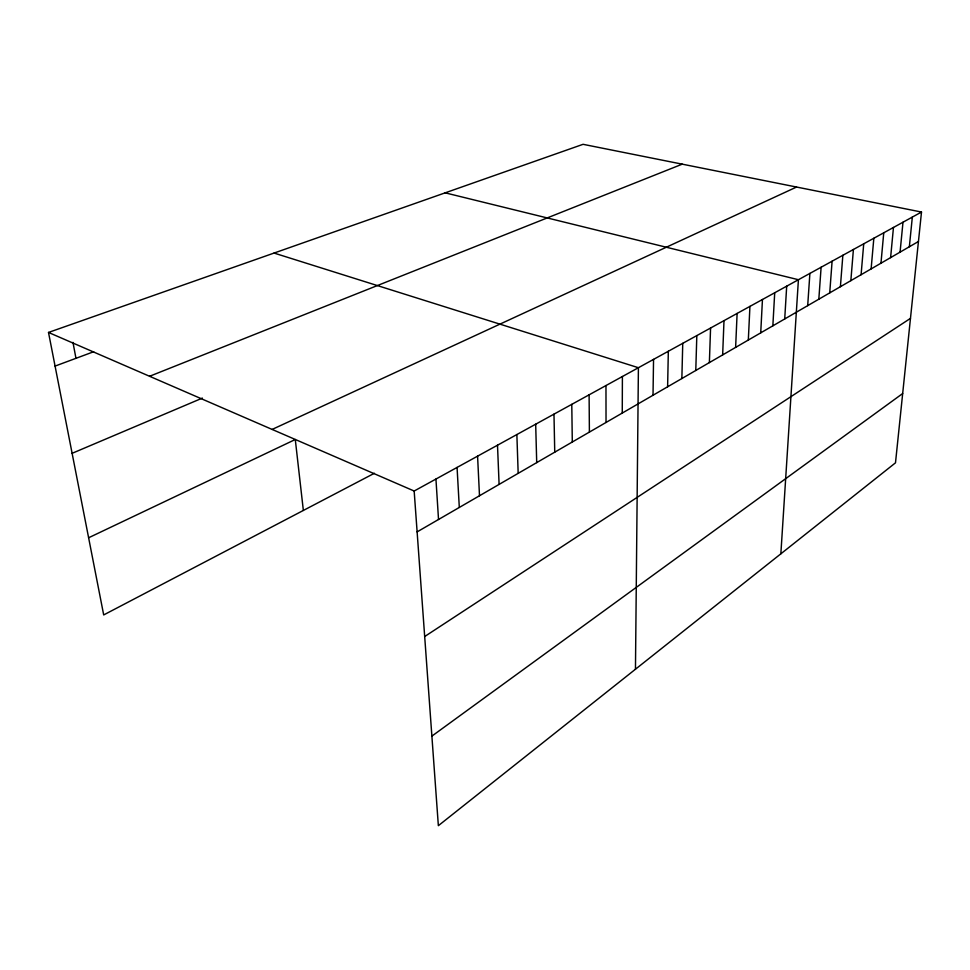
<?xml version="1.0" encoding="UTF-8"?>
<svg xmlns="http://www.w3.org/2000/svg" width="970" height="970" viewBox="0 0 970 970"><rect width="100%" height="100%" fill="white"/><g stroke="black" fill="none" stroke-linecap="round" stroke-linejoin="round"><path stroke-width="1.45" d="M622.255 413.062L622.4 376.518M635.459 669.227L638.405 367.715L274.061 253.061M653.016 395.251L653.55 359.385M667.615 386.787L668.33 351.261M681.861 378.53L682.747 343.332M695.781 370.479L696.824 335.596M709.373 362.598L710.573 328.03M722.65 354.911L723.996 320.646M735.624 347.393L737.115 313.431M748.319 340.046L749.931 306.387M760.722 332.855L762.456 299.5M772.847 325.835L774.715 292.758M784.718 318.96L786.694 286.174M780.85 553.821L798.419 279.724L445.169 192.836M807.695 305.647L809.889 273.419M818.826 299.196L821.117 267.247M829.726 292.892L832.102 261.197M840.396 286.708L842.857 255.28M850.848 280.657L853.406 249.484M861.093 274.716L863.724 243.809M871.121 268.908L873.837 238.244M880.966 263.209L883.755 232.8M890.605 257.62L893.467 227.453M900.063 252.139L902.997 222.215M909.351 246.768L912.333 217.074M48.5 332.443L583.067 144.312L921.5 212.042L895.492 462.823L438.355 825.688L414.166 491.026L48.5 332.443L103.693 614.932L374.408 473.263M431.88 736.121L902.682 393.529M424.69 636.526L910.466 318.378M417.124 531.887L918.444 241.494M414.166 491.026L921.5 212.042M88.622 537.768L295.28 439.507L303.355 510.438M272.133 429.431L796.552 187.04M72.119 453.317L202.378 398.088M149.574 376.275L682.237 164.16M55.072 366.09L93.653 351.746M72.968 342.374L75.963 358.318M435.942 479.047L438.525 519.483M457.064 467.431L459.307 507.443M477.579 456.155L479.495 495.755M497.501 445.194L499.101 484.394M516.864 434.548L518.174 473.348M535.683 424.205L536.713 462.617M553.979 414.141L554.743 452.166M571.779 404.357L572.3 441.993M589.105 394.826L589.396 432.099M605.971 385.551L606.032 422.459"/></g></svg>
